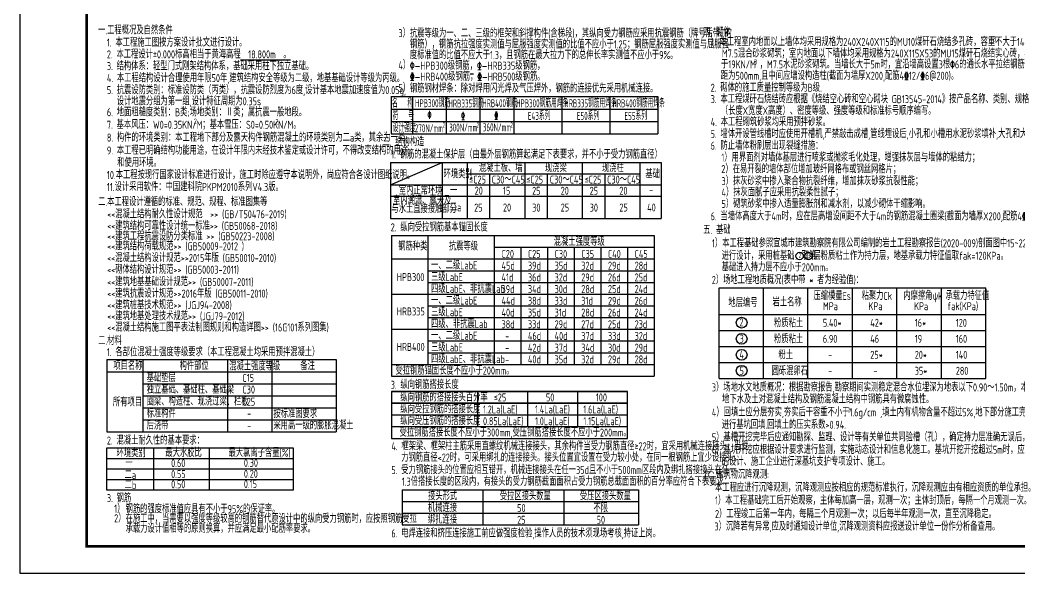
# Model space of a CAD drawing. Extents: x 9834882 to 10005569, y 1691670 to 2510806.
# Drawn here: x 9894119 to 9950300, y 2412107 to 2443208 of the extents above; entities that cross this region are included whole.
import ezdxf
from ezdxf.enums import TextEntityAlignment as Align

# ---------------------------------------------------------------- set-up
doc = ezdxf.new("R2010")
doc.units = 0
doc.header["$LTSCALE"] = 1000
doc.header["$MEASUREMENT"] = 0
doc.layers.add('JZSM', color=3, linetype='CONTINUOUS')
doc.layers.add('PUB_TITLE', color=4, linetype='CONTINUOUS')
doc.styles.add('TSSD_REIN', font='atssdeng.shx', dxfattribs={"width": 0.7, "bigfont": 'atssdchn.shx'})

msp = doc.modelspace()

# ---------------------------------------------------------------- linework, layer by layer
at = {"layer": 'JZSM'}
for p, q in [((9919432.2, 2440180.5), (9919614.3, 2440180.5)), ((9914986.5, 2438899.4), (9929986.5, 2438899.4)), ((9914986.5, 2438899.4), (9914986.5, 2436799.4)), ((9916186.5, 2438899.4), (9916186.5, 2436799.4)), ((9918086.5, 2438899.4), (9918086.5, 2436799.4)), ((9919986.5, 2438899.4), (9919986.5, 2436799.4)), ((9921886.5, 2438899.4), (9921886.5, 2436799.4)), ((9924586.5, 2438899.4), (9924586.5, 2436799.4)), ((9927286.5, 2438899.4), (9927286.5, 2436799.4)), ((9929986.5, 2438899.4), (9929986.5, 2436799.4)), ((9914986.5, 2438199.4), (9929986.5, 2438199.4)), ((9914986.5, 2437499.4), (9929986.5, 2437499.4)), ((9914986.5, 2436799.4), (9929986.5, 2436799.4)), ((9914962.1, 2435193.8), (9914962.1, 2432043.8)), ((9914962.1, 2435193.8), (9930182.1, 2435193.8)), ((9914962.1, 2433933.8), (9917862.1, 2435193.8)), ((9917862.1, 2435193.8), (9917862.1, 2432043.8)), ((9919262.1, 2435193.8), (9919262.1, 2432043.8)), ((9922502.1, 2435193.8), (9922502.1, 2432043.8)), ((9925742.1, 2435193.8), (9925742.1, 2432043.8)), ((9928982.1, 2435193.8), (9928982.1, 2432043.8)), ((9930182.1, 2435193.8), (9930182.1, 2432043.8)), ((9919262.1, 2434563.8), (9928982.1, 2434563.8)), ((9920522.1, 2434563.8), (9920522.1, 2432043.8)), ((9923762.1, 2434563.8), (9923762.1, 2432043.8)), ((9927002.1, 2434563.8), (9927002.1, 2432043.8)), ((9914962.1, 2433933.8), (9930182.1, 2433933.8)), ((9914962.1, 2433303.8), (9930182.1, 2433303.8)), ((9914962.1, 2432043.8), (9930182.1, 2432043.8)), ((9915004.9, 2431086.3), (9915004.9, 2423179.1)), ((9915004.9, 2431086.3), (9929789.4, 2431086.3)), ((9917045.3, 2431086.3), (9917045.3, 2423838.1)), ((9920789.4, 2431086.3), (9920789.4, 2423838.1)), ((9929789.4, 2431086.3), (9929789.4, 2423179.1)), ((9920789.4, 2430427.4), (9929789.4, 2430427.4)), ((9922289.4, 2430427.4), (9922289.4, 2423838.1)), ((9923789.4, 2430427.4), (9923789.4, 2423838.1)), ((9925289.4, 2430427.4), (9925289.4, 2423838.1)), ((9926789.4, 2430427.4), (9926789.4, 2423838.1)), ((9928289.4, 2430427.4), (9928289.4, 2423838.1)), ((9928289.4, 2430427.4), (9928289.4, 2423838.1)), ((9915004.9, 2429768.4), (9929789.4, 2429768.4)), ((9915004.9, 2429768.4), (9929789.4, 2429768.4)), ((9917045.3, 2429109.5), (9929789.4, 2429109.5)), ((9917045.3, 2428450.6), (9929789.4, 2428450.6)), ((9915004.9, 2427791.6), (9929789.4, 2427791.6)), ((9933432.2, 2423042.3), (9933432.2, 2428140.9)), ((9933432.2, 2428140.9), (9948432.2, 2428140.9)), ((9935932.2, 2423042.3), (9935932.2, 2428140.9)), ((9938432.2, 2423042.3), (9938432.2, 2428140.9)), ((9940932.2, 2423042.3), (9940932.2, 2428140.9)), ((9943432.2, 2423042.3), (9943432.2, 2428140.9)), ((9945932.2, 2423042.3), (9945932.2, 2428140.9)), ((9948432.2, 2423042.3), (9948432.2, 2428140.9)), ((9917045.3, 2427132.7), (9929789.4, 2427132.7)), ((9933432.2, 2426640.7), (9948432.2, 2426640.7)), ((9917045.3, 2426473.8), (9929789.4, 2426473.8)), ((9915004.9, 2425814.9), (9929789.4, 2425814.9)), ((9933432.2, 2425741.1), (9948432.2, 2425741.1)), ((9917045.3, 2425155.9), (9929789.4, 2425155.9)), ((9933432.2, 2424841.5), (9948432.2, 2424841.5)), ((9917045.3, 2424497), (9929789.4, 2424497)), ((9899006.5, 2424112.2), (9911892.6, 2424112.2)), ((9899006.5, 2424112.2), (9899006.5, 2420040.3)), ((9901034.9, 2424112.2), (9901034.9, 2420040.3)), ((9905792.6, 2424112.2), (9905792.6, 2420040.3)), ((9908272.5, 2424112.2), (9908272.5, 2420040.3)), ((9911892.6, 2424112.2), (9911892.6, 2420040.3)), ((9915004.9, 2423838.1), (9929789.4, 2423838.1)), ((9915004.9, 2423838.1), (9929789.4, 2423838.1)), ((9933432.2, 2423941.9), (9948432.2, 2423941.9)), ((9899006.5, 2423412.3), (9911892.6, 2423412.3)), ((9915004.9, 2423179.1), (9929789.4, 2423179.1)), ((9901034.9, 2422753.4), (9911892.6, 2422753.4)), ((9933432.2, 2423042.3), (9948432.2, 2423042.3)), ((9901034.9, 2422075.1), (9911892.6, 2422075.1)), ((9915006.7, 2422316.1), (9915006.7, 2419680.5)), ((9928291.3, 2422316.1), (9915006.7, 2422316.1)), ((9928291.3, 2419680.5), (9928291.3, 2422316.1)), ((9901034.9, 2421396.9), (9911892.6, 2421396.9)), ((9901034.9, 2420718.6), (9911892.6, 2420718.6)), ((9915006.7, 2420339.4), (9928291.3, 2420339.4)), ((9899006.5, 2420040.3), (9911892.6, 2420040.3)), ((9915616.9, 2416791.9), (9928901.4, 2416791.9)), ((9915616.9, 2416791.9), (9915616.9, 2414815.1)), ((9920141.8, 2416791.9), (9920141.8, 2414815.1)), ((9924699.6, 2416791.9), (9924699.6, 2414815.1)), ((9928901.4, 2416791.9), (9928901.4, 2414815.1)), ((9915616.9, 2416133), (9928901.4, 2416133)), ((9915616.9, 2415474.1), (9928901.4, 2415474.1)), ((9915616.9, 2415474.1), (9928901.4, 2415474.1)), ((9915616.9, 2414815.1), (9928901.4, 2414815.1))]:
    msp.add_line(p, q, dxfattribs=at)
for points in [[(9915006.7, 2422316.1), (9928291.3, 2422316.1)], [(9919853.8, 2422316.1), (9919853.8, 2420339.4)], [(9922666.3, 2422316.1), (9922666.3, 2420339.4)], [(9925478.8, 2422316.1), (9925478.8, 2420339.4)], [(9915006.7, 2420998.3), (9928291.3, 2420998.3)], [(9915006.7, 2419680.5), (9928291.3, 2419680.5)], [(9901619.9, 2419150.8), (9901619.9, 2416769.9)], [(9904757.5, 2419150.8), (9904757.5, 2416769.9)], [(9899005.3, 2418555.6), (9909479.3, 2418555.6)], [(9899005.3, 2417960.4), (9909479.3, 2417960.4)], [(9899005.3, 2417365.1), (9909479.3, 2417365.1)]]:
    msp.add_lwpolyline(points, dxfattribs=at)
for points in [[(9915006.7, 2421657.2), (9928291.3, 2421657.2)], [(9899005.3, 2419150.8), (9909479.3, 2419150.8), (9909479.3, 2416769.9), (9899005.3, 2416769.9)]]:
    msp.add_lwpolyline(points, close=True, dxfattribs=at)
at = {"layer": 'JZSM', "color": 1}
for centre in [(9937963.3, 2429933.7), (9938460.9, 2429933.7)]:
    msp.add_circle(centre, 208, dxfattribs=at)
at = {"layer": 'JZSM'}
for centre in [(9934702, 2426186.6), (9934702, 2425280.2), (9934702, 2424380.6), (9934702, 2423481)]:
    msp.add_circle(centre, 303.5, dxfattribs=at)
at = {"layer": 'PUB_TITLE'}
msp.add_lwpolyline([(9894118.6, 2412106.8), (9983218.6, 2412106.8), (9983218.6, 2475106.8), (9894118.6, 2475106.8)], close=True, dxfattribs=at)
at = {"layer": 'PUB_TITLE', "const_width": 150}
msp.add_lwpolyline([(9897868.6, 2413606.8), (9981718.6, 2413606.8), (9981718.6, 2473606.8), (9897868.6, 2473606.8)], close=True, dxfattribs=at)

# ---------------------------------------------------------------- texts
at = {"layer": 'JZSM', "style": 'TSSD_REIN'}
for s, height, width, p in [('一.工程概况及自然条件', 450, 0.7, (9898514.6, 2442404)), ('四. 砌体  ', 450, 0.7, (9932541.1, 2442295.1)), ('1. 本工程施工图按方案设计批文进行设计。', 450, 0.7, (9899005.3, 2441713.2)), ('3）', 450, 0.7, (9915401.6, 2442241.3)), ('抗震等级为一、二、三级的框架和斜撑构件(含梯段)，其纵向受力钢筋应采用抗震钢筋（牌号后带E的', 450, 0.7, (9916045.4, 2442228.1)), ('1. 本工程室内地面以上墙体均采用规格为240X240X115的MU10煤矸石烧结多孔砖，容重不大于14KN/M ,', 450, 0.7, (9932977.3, 2441748.2)), ('3', 300, 0.7, (9948851.1, 2441980.9)), ('钢筋），钢筋抗拉强度实测值与屈服强度实测值的比值不应小于1.25；钢筋屈服强度实测值与屈服强', 450, 0.7, (9916045.4, 2441611)), ('度标准值的比值不应大于1.3，且钢筋在最大拉力下的总伸长率实测值不应小于9%%%。', 450, 0.7, (9916045.4, 2441010)), ('M7.5混合砂浆砌筑；室内地面以下墙体均采用规格为240X115X53的MU15煤矸石烧结实心砖，容重不大', 450, 0.7, (9933589.7, 2441098.8)), ('4）', 450, 0.7, (9915401.6, 2440437.4)), ('%%130—HPB300级钢筋，%%131—HRB335级钢筋，', 450, 0.7, (9916045.4, 2440413.5)), ('于19KN/M ，M7.5水泥砂浆砌筑。当墙长大于5m时，宜沿墙高设置3根%%1306的通长水平拉结钢筋，竖向间', 450, 0.7, (9933542.6, 2440484.4)), ('3', 300, 0.7, (9935397.6, 2440699.6)), ('4. 本工程结构设计合理使用年限50年,建筑结构安全等级为二级，地基基础设计等级为丙级。', 450, 0.7, (9899005.3, 2439714.3)), ('%%132—HRB400级钢筋，%%132—HRB500级钢筋。', 450, 0.7, (9916045.4, 2439796.5)), ('距为500mm,且中间应增设构造柱(截面为墙厚X200,配筋4%%13212/%%1326@200)。', 450, 0.7, (9933533, 2439845.8)), ('5）', 450, 0.7, (9915401.6, 2439157.7)), ('钢筋钢材焊条：除对焊用闪光焊及气压焊外，钢筋的连接优先采用机械连接。', 450, 0.7, (9916045.4, 2439133.8)), ('2. 砌体的施工质量控制等级为B级.', 450, 0.7, (9932959.9, 2439174.1)), ('3. 本工程煤矸石烧结砖应根据《烧结空心砖和空心砌块 GB13545-2014》按产品名称、类别、规格', 450, 0.7, (9932959.9, 2438529.2)), ('6. 地面粗糙度类别：B类;场地类别：Ⅱ类；属抗震一般地段。', 450, 0.7, (9899005.3, 2437793.2)), ('名   称', 450, 0.55, (9915041.2, 2438292.7)), ('HPB300钢筋', 450, 0.55, (9916335.1, 2438304.4)), ('HRB335钢筋', 450, 0.55, (9918213.2, 2438286.8)), ('HRB400钢筋', 450, 0.55, (9920113.5, 2438303.3)), ('HPB300钢筋用焊条', 450, 0.55, (9922018.6, 2438298.1)), ('HRB335钢筋用焊条', 450, 0.55, (9924728.5, 2438298.1)), ('HRB400钢筋用焊条', 450, 0.55, (9927435.6, 2438298.1)), ('（长度X宽度X高度）、密度等级、强度等级和标准标号顺序编写。', 450, 0.7, (9933533, 2437873.5)), ('符   号', 450, 0.55, (9915080, 2437592)), ('%%130', 450, 0.55, (9917043.9, 2437640)), ('%%131', 450, 0.55, (9918927.8, 2437601.7)), ('%%132', 450, 0.55, (9920799.4, 2437618.2)), ('E43系列', 450, 0.55, (9922680.2, 2437587.2)), ('E50系列', 450, 0.55, (9925436.3, 2437587.2)), ('E55系列', 450, 0.55, (9928111.5, 2437587.2)), ('4. 本工程砌筑砂浆均采用预拌砂浆。', 450, 0.7, (9932959.9, 2437240.7)), ('7. 基本风压：W0=0.35KN/M；基本雪压：S0=0.50KN/M。', 450, 0.7, (9899005.3, 2437090.5)), ('2', 315, 0.7, (9903890.9, 2437351)), ('2', 315, 0.7, (9908483, 2437334.4)), ('设计强度', 450, 0.55, (9915080, 2436911.1)), ('270N/mm', 450, 0.55, (9916321.8, 2436895.4)), ('2', 300, 0.55, (9917891.1, 2437150.2)), ('300N/mm', 450, 0.55, (9918253.4, 2436932.1)), ('2', 300, 0.55, (9919806, 2437150.2)), ('360N/mm', 450, 0.55, (9920146.4, 2436948.6)), ('2', 300, 0.55, (9921707.1, 2437150.2)), ('8. 构件的环境类别：本工程地下部分及露天构件钢筋混凝土的环境类别为二a类，其余为一类。', 450, 0.7, (9899005.3, 2436367.9)), ('三. 结构构造', 450, 0.7, (9914500.3, 2436122.6)), ('5. 墙体开设管线槽时应使用开槽机,严禁敲击成槽,管线埋设后,小孔和小槽用水泥砂浆填补,大孔和大槽用细石混凝土填满.', 450, 0.7, (9932956.9, 2436574)), ('9. 本工程已明确结构功能用途，在设计年限内未经技术鉴定或设计许可，不得改变结构的用途', 450, 0.7, (9899005.3, 2435643.1)), ('6. 防止墙体粉刷层出现裂缝措施：', 450, 0.7, (9932956.9, 2435913.4)), ('1. 钢筋的混凝土保护层（由最外层钢筋算起满足下表要求，并不小于受力钢筋直径）', 450, 0.7, (9914991, 2435418)), ('1）用界面剂对墙体基层进行喷浆或抛浆毛化处理，增强抹灰层与墙体的粘结力；', 450, 0.7, (9933559.6, 2435249.1)), ('和使用环境。', 450, 0.7, (9899586, 2434957.6)), ('混凝土板、墙', 450, 0.7, (9919927.3, 2434668.6)), ('现浇梁', 450, 0.7, (9923641.2, 2434657.5)), ('现浇柱', 450, 0.7, (9926844.9, 2434657.5)), ('2）在易开裂的墙体部位增加玻纤网格布或钢丝网格片；', 450, 0.7, (9933559.6, 2434595.8)), ('10.本工程按现行国家设计标准进行设计，施工时除应遵守本说明外，尚应符合各设计图纸说明。', 450, 0.7, (9899005.3, 2434267.2)), ('环境类别 ', 450, 0.7, (9917939.7, 2434312.3)), ('≤C25', 450, 0.7, (9919380.6, 2434007.4)), ('C30～C45', 450, 0.7, (9920650.9, 2434007.4)), ('≤C25', 450, 0.7, (9922591.8, 2434007.4)), ('C30～C45', 450, 0.7, (9923915.3, 2434007.4)), ('≤C25', 450, 0.7, (9925872.9, 2434007.4)), ('C30～C45', 450, 0.7, (9927138.9, 2434007.4)), ('基础', 450, 0.7, (9929290.6, 2434312.3)), ('3）抹灰砂浆中掺入聚合物抗裂纤维，增加抹灰砂浆抗裂性能；', 450, 0.7, (9933569.9, 2433919.5)), ('11.设计采用软件：中国建科院PKPM2010系列V4.3版。', 450, 0.7, (9899005.3, 2433591)), ('室内正常环境', 450, 0.7, (9915423.7, 2433392.7)), ('20', 450, 0.7, (9919687.6, 2433383.5)), ('15', 450, 0.7, (9921279.8, 2433377.4)), ('25', 450, 0.7, (9922918, 2433377.4)), ('20', 450, 0.7, (9924524.9, 2433377.4)), ('25', 450, 0.7, (9926152.4, 2433377.4)), ('20', 450, 0.7, (9927824.3, 2433377.4)), ('4）抹灰面腻子应采用抗裂柔性腻子；', 450, 0.7, (9933569.9, 2433290.5)), ('二.本工程设计遵循的标准、规范、规程、标准图集等', 450, 0.7, (9898514.6, 2432751.6)), ('室内潮湿、露天及', 450, 0.7, (9915097.3, 2432830)), ('一', 450, 0.7, (9918302.9, 2433383.5)), ('-', 450, 0.7, (9929502.2, 2433450.5)), ('与水土直接接触部分', 450, 0.7, (9915006.1, 2432361.5)), ('二a', 450, 0.7, (9918295, 2432448.1)), ('25', 450, 0.7, (9919661.7, 2432430)), ('20', 450, 0.7, (9921279.8, 2432436)), ('30', 450, 0.7, (9922922.1, 2432430)), ('25', 450, 0.7, (9924524.9, 2432436)), ('30', 450, 0.7, (9926156.5, 2432430)), ('25', 450, 0.7, (9927824.3, 2432436)), ('40', 450, 0.7, (9929389.6, 2432436)), ('5）砌筑砂浆中掺入适量膨胀剂和减水剂，以减少砌体干缩影响。', 450, 0.7, (9933569.9, 2432640.1)), ('<<混凝土结构耐久性设计规范  >> (GB/T50476-2019)', 450, 0.7, (9899016.1, 2432059.2)), ('6. 当墙体高度大于4m时，应在层高增设间距不大于4m的钢筋混凝土圈梁(截面为墙厚X200,配筋4%%13212/%%1326@200)。', 450, 0.7, (9932956.9, 2431945.5)), ('<<建筑结构可靠性设计统一标准>> (GB50068-2018)', 450, 0.7, (9899016.1, 2431405.4)), ('2. 纵向受拉钢筋基本锚固长度', 450, 0.7, (9914966.7, 2431323.1)), ('五. 基础  ', 450, 0.7, (9932541.1, 2431175.6)), ('<<建筑工程抗震设防分类标准 >> (GB50223-2008)', 450, 0.7, (9899016.1, 2430820.1)), ('混凝土强度等级', 450, 0.7, (9924135.3, 2430513.7)), ('<<建筑结构荷载规范>> (GB50009-2012 )', 450, 0.7, (9899016.1, 2430256.8)), ('钢筋种类', 450, 0.7, (9915391.6, 2430251.6)), ('抗震等级', 450, 0.7, (9918237, 2430251.6)), ('<<混凝土结构设计规范>>2015年版 (GB50010-2010)', 450, 0.7, (9899016.1, 2429598.9)), ('C20', 450, 0.7, (9921199.5, 2429825.6)), ('C25', 450, 0.7, (9922682.7, 2429825.6)), ('C30', 450, 0.7, (9924182.6, 2429825.6)), ('C35', 450, 0.7, (9925682.6, 2429825.6)), ('C40', 450, 0.7, (9927182.7, 2429825.6)), ('C45', 450, 0.7, (9928682.7, 2429825.6)), ('<<砌体结构设计规范>> (GB50003-2011)', 450, 0.7, (9899016.1, 2428939.6)), ('一、二级LabE', 450, 0.7, (9917236.3, 2429181.3)), ('45d', 450, 0.7, (9921199.5, 2429166.7)), ('39d', 450, 0.7, (9922682.7, 2429166.7)), ('35d', 450, 0.7, (9924182.6, 2429166.7)), ('32d', 450, 0.7, (9925682.6, 2429166.7)), ('29d', 450, 0.7, (9927182.7, 2429166.7)), ('28d', 450, 0.7, (9928682.7, 2429166.7)), ('<<建筑地基基础设计规范>> (GB50007-2011)', 450, 0.7, (9899016.1, 2428249.7)), ('HPB300', 450, 0.7, (9915311.8, 2428522.2)), ('三级LabE', 450, 0.7, (9917236.3, 2428522.3)), ('41d', 450, 0.7, (9921199.5, 2428507.8)), ('36d', 450, 0.7, (9922682.7, 2428507.8)), ('32d', 450, 0.7, (9924182.6, 2428507.8)), ('29d', 450, 0.7, (9925682.6, 2428507.8)), ('26d', 450, 0.7, (9927182.7, 2428507.8)), ('25d', 450, 0.7, (9928682.7, 2428507.8)), ('2）场地工程地质概况(表中带 * 者为经验值)：', 450, 0.7, (9933024.4, 2428361.7)), ('四级LabE、非抗震Lab', 450, 0.7, (9917236.3, 2427863.4)), ('39d', 450, 0.7, (9921199.5, 2427848.8)), ('34d', 450, 0.7, (9922682.7, 2427848.8)), ('30d', 450, 0.7, (9924182.6, 2427848.8)), ('28d', 450, 0.7, (9925682.6, 2427848.8)), ('25d', 450, 0.7, (9927182.7, 2427848.8)), ('24d', 450, 0.7, (9928682.7, 2427848.8)), ('<<建筑抗震设计规范>>2016年版 (GB50011-2010)', 450, 0.7, (9899016.1, 2427597.1)), ('一、二级LabE', 450, 0.7, (9917236.3, 2427204.5)), ('44d', 450, 0.7, (9921199.5, 2427189.9)), ('38d', 450, 0.7, (9922682.7, 2427189.9)), ('33d', 450, 0.7, (9924182.6, 2427189.9)), ('31d', 450, 0.7, (9925682.6, 2427189.9)), ('29d', 450, 0.7, (9927182.7, 2427189.9)), ('26d', 450, 0.7, (9928682.7, 2427189.9)), ('岩土名称', 450, 0.7, (9936439.7, 2427109)), ('压缩模量Es', 450, 0.7, (9938739, 2427468.1)), ('粘聚力Ck', 450, 0.7, (9941446.8, 2427468.1)), ('内摩擦角ψk ', 450, 0.7, (9943792.4, 2427468.1)), ('承载力特征值', 450, 0.7, (9946166, 2427468.1)), ('<<建筑桩基技术规范>> (JGJ94-2008)', 450, 0.7, (9899016.1, 2426947.7)), ('HRB335', 450, 0.7, (9915311.8, 2426592.1)), ('三级LabE', 450, 0.7, (9917236.3, 2426545.6)), ('地层编号', 450, 0.7, (9933959.2, 2427074.2)), ('MPa ', 450, 0.7, (9939273.7, 2426888)), ('KPa ', 450, 0.7, (9941834.3, 2426888)), ('KPa ', 450, 0.7, (9944399.8, 2426888)), ('fak(KPa)', 450, 0.7, (9946267.7, 2426888)), ('<<建筑地基处理技术规范>> (JGJ79-2012)', 450, 0.7, (9899016.1, 2426323.8)), ('40d', 450, 0.7, (9921199.5, 2426531)), ('35d', 450, 0.7, (9922682.7, 2426531)), ('31d', 450, 0.7, (9924182.6, 2426531)), ('28d', 450, 0.7, (9925682.6, 2426531)), ('26d', 450, 0.7, (9927182.7, 2426531)), ('24d', 450, 0.7, (9928682.7, 2426531)), ('<<混凝土结构施工图平表法制图规则和构造详图>> (16G101系列图集)', 450, 0.7, (9899016.1, 2425691.3)), ('四级、非抗震Lab', 450, 0.7, (9917236.3, 2425886.6)), ('38d', 450, 0.7, (9921199.5, 2425872.1)), ('33d', 450, 0.7, (9922682.7, 2425872.1)), ('29d', 450, 0.7, (9924182.6, 2425872.1)), ('27d', 450, 0.7, (9925682.6, 2425872.1)), ('25d', 450, 0.7, (9927182.7, 2425872.1)), ('23d', 450, 0.7, (9928682.7, 2425872.1)), ('5.40*', 450, 0.7, (9939266.7, 2425952)), ('42*', 450, 0.7, (9941935.5, 2425952)), ('16*', 450, 0.7, (9944435.5, 2425952)), ('120', 450, 0.7, (9946742.4, 2425952)), ('二.材料', 450, 0.7, (9898514.6, 2424941.5)), ('一、二级LabE', 450, 0.7, (9917236.3, 2425227.7)), ('-', 450, 0.7, (9921402, 2425213.1)), ('46d', 450, 0.7, (9922682.7, 2425213.1)), ('40d', 450, 0.7, (9924182.6, 2425213.1)), ('37d', 450, 0.7, (9925682.6, 2425213.1)), ('33d', 450, 0.7, (9927182.7, 2425213.1)), ('32d', 450, 0.7, (9928682.7, 2425213.1)), ('6.90', 450, 0.7, (9939266.7, 2425052.4)), ('46', 450, 0.7, (9941935.5, 2425052.4)), ('19', 450, 0.7, (9944435.5, 2425052.4)), ('160', 450, 0.7, (9946742.4, 2425052.4)), ('1. 各部位混凝土强度等级要求（本工程混凝土均采用预拌混凝土）', 450, 0.7, (9899005.3, 2424305.4)), ('HRB400', 450, 0.7, (9915311.8, 2424599.2)), ('三级LabE', 450, 0.7, (9917236.3, 2424568.8)), ('42d', 450, 0.7, (9922682.7, 2424554.2)), ('37d', 450, 0.7, (9924182.6, 2424554.2)), ('34d', 450, 0.7, (9925682.6, 2424554.2)), ('30d', 450, 0.7, (9927182.7, 2424554.2)), ('29d', 450, 0.7, (9928682.7, 2424554.2)), ('四级LabE、非抗震Lab', 450, 0.7, (9917236.3, 2423909.8)), ('-', 450, 0.7, (9921402, 2424554.2)), ('40d', 450, 0.7, (9922682.7, 2423895.3)), ('35d', 450, 0.7, (9924182.6, 2423895.3)), ('32d', 450, 0.7, (9925682.6, 2423895.3)), ('29d', 450, 0.7, (9927182.7, 2423895.3)), ('28d', 450, 0.7, (9928682.7, 2423895.3)), ('-', 450, 0.7, (9939564.8, 2424152.8)), ('25*', 450, 0.7, (9941935.5, 2424152.8)), ('20*', 450, 0.7, (9944435.5, 2424152.8)), ('140', 450, 0.7, (9946742.4, 2424152.8)), ('项目名称', 450, 0.7, (9899371.8, 2423533.8)), ('构件部位', 450, 0.7, (9903095.3, 2423533.8)), ('混凝土强度等级', 450, 0.7, (9905885.9, 2423509.6)), ('备注', 450, 0.7, (9909883.8, 2423533.8)), ('受拉钢筋锚固长度不应小于200mm。', 450, 0.7, (9915231, 2423265.5)), ('-', 450, 0.7, (9921402, 2423895.3)), ('-', 450, 0.7, (9921402, 2423895.3)), ('35*', 450, 0.7, (9944435.5, 2423253.2)), ('280', 450, 0.7, (9946742.4, 2423253.2)), ('基础垫层', 450, 0.7, (9901242.8, 2422856.9)), ('C15', 450, 0.7, (9906628.6, 2422856.9)), ('-', 450, 0.7, (9939564.8, 2423253.2)), ('-', 450, 0.7, (9942109.2, 2423253.2)), ('独立基础、基础柱、基础梁', 450, 0.7, (9901242.8, 2422198)), ('C30', 450, 0.7, (9906628.6, 2422198)), ('3. 纵向钢筋搭接长度', 450, 0.7, (9914966.7, 2422468.9)), ('所有项目', 450, 0.7, (9899344, 2421488.7)), ('圈梁、构造柱、现浇过梁、栏板', 450, 0.7, (9901242.8, 2421528.4)), ('纵向钢筋的搭接接头百分率', 450, 0.7, (9915506.4, 2421756.6)), ('≤25', 450, 0.7, (9920761.8, 2421756.6)), ('50', 450, 0.7, (9923696.2, 2421756.6)), ('100', 450, 0.7, (9926501.3, 2421756.6)), ('C25', 450, 0.7, (9906628.6, 2421515.4)), ('纵向受拉钢筋的搭接长度', 450, 0.7, (9915506.4, 2421097.7)), ('1.2La(LaE)', 450, 0.7, (9920158.4, 2421080.5)), ('1.4La(LaE)', 450, 0.7, (9923081.8, 2421080.5)), ('1.6La(LaE)', 450, 0.7, (9925796.3, 2421080.5)), ('4）回填土应分层夯实,夯实后干容重不小于1.6g/cm ,填土内有机物含量不超过5%%%,地下部分施工完毕应及时', 450, 0.7, (9933026.6, 2420917.9)), ('标准构件', 450, 0.7, (9901242.8, 2420855.4)), ('-', 450, 0.7, (9906892.3, 2420862.3)), ('按标准图要求', 450, 0.7, (9908371.1, 2420836.3)), ('纵向受压钢筋的搭接长度', 450, 0.7, (9915506.4, 2420438.8)), ('0.85La(LaE)', 450, 0.7, (9920158.4, 2420421.6)), ('1.0La(LaE)', 450, 0.7, (9923084.3, 2420421.6)), ('1.15La(LaE)', 450, 0.7, (9925798.8, 2420421.6)), ('3', 250, 0.7, (9940687.8, 2421146.3)), ('后浇带', 450, 0.7, (9901242.8, 2420172.7)), ('-', 450, 0.7, (9906892.3, 2420184)), ('采用高一级的膨胀混凝土', 450, 0.7, (9908371.1, 2420185.2)), ('进行基坑回填.回填土的压实系数>0.94.', 450, 0.7, (9933582.3, 2420216.7)), ('2. 混凝土耐久性的基本要求：', 450, 0.7, (9899005.3, 2419333.1)), ('受拉钢筋搭接长度不应小于300mm,受压钢筋搭接长度不应小于200mm。', 450, 0.7, (9915463.2, 2419782.8)), ('5）基槽开挖完毕后应通知勘探、监理、设计等有关单位共同验槽（孔），确定持力层准确无误后，方可进行下一道工序。', 450, 0.7, (9933027.5, 2419516.1)), ('4. 框架梁、框架柱主筋采用直螺纹机械连接接头，其余构件当受力钢筋直径≥22时，宜采用机械连接接头，当受', 450, 0.7, (9915006.7, 2419011.3)), ('6）基坑开挖应根据设计要求进行监测，实施动态设计和信息化施工。基坑开挖开挖超过5m时，应由有资质', 450, 0.7, (9933027.5, 2418812.8)), ('环境类别', 450, 0.7, (9899549.3, 2418627.7)), ('最大水胶比', 450, 0.7, (9902295.7, 2418641.5)), ('最大氯离子含量(%%%)', 450, 0.7, (9905846.8, 2418642)), ('力钢筋直径<22时，可采用绑扎的连接接头。接头位置宜设置在受力较小处，在同一根钢筋上宜少设接头。', 450, 0.7, (9915558.2, 2418373.2)), ('的设计、施工企业进行深基坑支护专项设计、施工。', 450, 0.7, (9933583.1, 2418150.6)), ('一  ', 450, 0.7, (9900043.1, 2418060.1)), ('0.60', 450, 0.7, (9902617.4, 2418060.1)), ('0.30', 450, 0.7, (9906708.1, 2418076.5)), ('5. 受力钢筋接头的位置应相互错开，机械连接接头在任一35d且不小于500mm区段内及绑扎搭接接头在任一', 450, 0.7, (9915003.3, 2417675)), ('二a', 450, 0.7, (9900002.8, 2417394.9)), ('0.55', 450, 0.7, (9902617.4, 2417444.4)), ('0.20', 450, 0.7, (9906708.1, 2417460.7)), ('1.3倍搭接长度的区段内，有接头的受力钢筋截面面积占受力钢筋总截面面积的百分率应符合下表要求：', 450, 0.7, (9915590, 2417020.9)), ('六. 建筑物沉降观测:', 450, 0.7, (9932541.1, 2417416.4)), ('二b', 450, 0.7, (9900002.8, 2416823.2)), ('0.50', 450, 0.7, (9902617.4, 2416872.7)), ('0.15', 450, 0.7, (9906708.1, 2416889)), ('本工程应进行沉降观测，沉降观测应按相应的规范标准执行，沉降观测应由有相应资质的单位承担。', 450, 0.7, (9933204.5, 2416683.1)), ('3. 钢筋', 450, 0.7, (9899005.3, 2416093.2)), ('接头形式', 450, 0.7, (9917064.9, 2416206.6)), ('受拉区接头数量', 450, 0.7, (9921103.1, 2416206.6)), ('受压区接头数量', 450, 0.7, (9925605, 2416206.6)), ('1）本工程基础完工后开始观察，主体每加高一层，观测一次；主体封顶后，每隔一个月观测一次。', 450, 0.7, (9933204.5, 2415963.2)), ('1）', 450, 0.7, (9899415.9, 2415503.5)), ('钢筋的强度标准值应具有不小于95%%%的保证率。', 450, 0.7, (9900059.7, 2415479.6)), ('机械连接', 450, 0.7, (9917058.7, 2415547.6)), ('50', 450, 0.7, (9922077.8, 2415532.6)), ('不限', 450, 0.7, (9926367.6, 2415532.6)), ('2）', 450, 0.7, (9899415.9, 2414959.5)), ('在施工中，当需要以强度等级较高的钢筋替代原设计中的纵向受力钢筋时，应按照钢筋受拉', 450, 0.7, (9900059.7, 2414935.6)), ('绑扎连接', 450, 0.7, (9917058.7, 2414888.7)), ('25', 450, 0.7, (9922077.8, 2414873.7)), ('50', 450, 0.7, (9926547.4, 2414873.7)), ('2）工程竣工后第一年内，每隔三个月观测一次；以后每半年观测一次，直至沉降稳定。', 450, 0.7, (9933204.5, 2415202.3)), ('承载力设计值相等的原则换算，并应满足最小配筋率要求。', 450, 0.7, (9900059.7, 2414377.9)), ('3）沉降若有异常,应及时通知设计单位,沉降观测资料应报送设计单位一份作分析备查用。', 450, 0.7, (9933170.1, 2414497.1)), ('6. 电焊连接和挤压连接施工前应做强度检验,操作人员的技术须现场考核,持证上岗。', 450, 0.7, (9915003.3, 2414112.3))]:
    msp.add_text(s, height=height, dxfattribs=dict(at, width=width)).set_placement(p)
at = {"layer": 'JZSM', "color": 1, "style": 'TSSD_REIN', "width": 0.7}
for s, height, p in [('2. 本工程设计%%P0.000标高相当于黄海高程%%U  18.800m  。', 450, (9899005.3, 2441048.6)), ('3. 结构体系：轻型门式刚架结构体系，基础采用柱下独立基础。', 450, (9899005.3, 2440389.2)), ('5. 抗震设防类别：标准设防类（丙类），抗震设防烈度为6度,设计基本地震加速度值为0.05g,', 450, (9899005.3, 2439039.5)), ('设计地震分组为第一组,设计特征周期为0.35s', 450, (9899562.8, 2438411)), ('1）本工程基础参照宣城市建筑勘察院有限公司编制的岩土工程勘察报告(2020-009)剖面图中15~22号孔', 450, (9933031.8, 2430426.9)), ('进行设计，采用桩基础，取第', 450, (9933579.4, 2429724.3)), ('2', 300, (9937901.3, 2429814.6)), ('3', 300, (9938398.8, 2429814.6)), ('层粉质粘土作为持力层，地基承载力特征值取fak=120KPa。', 450, (9938738.6, 2429724.3)), ('基础进入持力层不应小于200mm。', 450, (9933579.4, 2429074.4)), ('粉质粘土', 450, (9936525.5, 2425936.8)), ('粉质粘土', 450, (9936525.5, 2425037.2)), ('粉土', 450, (9936772.6, 2424137.6)), ('圆砾混卵石', 450, (9936384.6, 2423238)), ('3）场地水文地质概况：根据勘察报告,勘察期间实测稳定混合水位埋深为地表以下0.90～1.50m，本工程所在场地', 450, (9933026.6, 2422319.6)), ('地下水及土对混凝土结构及钢筋混凝土结构中钢筋具有微腐蚀性。', 450, (9933606.2, 2421654.6))]:
    msp.add_text(s, height=height, dxfattribs=at).set_placement(p)
at = {"layer": 'JZSM', "style": 'TSSD_REIN', "width": 0.7}
for s, p in [('2', (9934694.5, 2425980.8)), ('3', (9934704, 2425058.4)), ('4', (9934704, 2424158.8)), ('5', (9934704, 2423259.2))]:
    msp.add_text(s, height=450, dxfattribs=at).set_placement(p, align=Align.CENTER)

doc.saveas('drawing.dxf')
